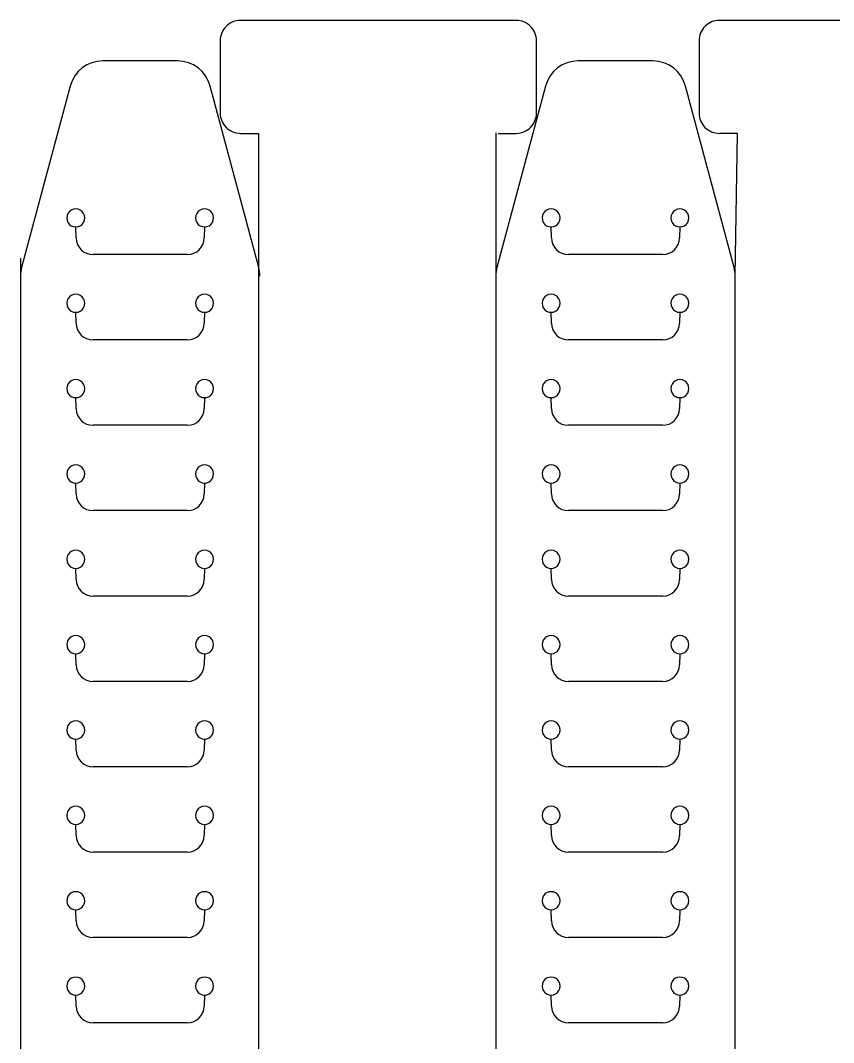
# Model space of a CAD drawing. Extents: x 13 to 590, y 13 to 389.
# Drawn here: x 16.8 to 88.8, y 298.1 to 388.6 of the extents above; entities that cross this region are included whole.
import ezdxf

# ---------------------------------------------------------------- set-up
doc = ezdxf.new("R2010")
doc.units = 0
doc.layers.add('Layer_1', color=7, linetype='CONTINUOUS')

msp = doc.modelspace()

# ---------------------------------------------------------------- linework, layer by layer
at = {"layer": 'Layer_1', "color": 7}
for p, q in [((60.704619, 388.622642), (36.304638, 388.622642)), ((103.095743, 388.622642), (78.695756, 388.622642)), ((34.504625, 386.822655), (34.504625, 380.422648)), ((62.504632, 380.422648), (62.504632, 386.822655)), ((76.895743, 386.822655), (76.895743, 380.422648)), ((30.716956, 385.036558), (24.120919, 385.036558)), ((72.799332, 385.036558), (66.203296, 385.036558)), ((21.223123, 382.813024), (16.921157, 366.757816)), ((37.916691, 366.757819), (33.614725, 382.813027)), ((63.3055, 382.813024), (59.003533, 366.757816)), ((79.999073, 366.757819), (75.697101, 382.813027)), ((36.304638, 378.622635), (37.904626, 378.622635)), ((37.904626, 378.622635), (37.904626, 36.036164)), ((58.901298, 378.68137), (58.901298, 23.394904)), ((59.104631, 378.622635), (60.704619, 378.622635)), ((80.29575, 378.622635), (78.695756, 378.622635)), ((80.101308, 365.98137), (80.29575, 378.622635)), ((16.818922, 367.56887), (16.818922, 23.394904)), ((80.101308, 23.394904), (80.101308, 365.98137))]:
    msp.add_line(p, q, dxfattribs=at)
at = {"layer": 'Layer_1', "color": 1}
for p, q in [((21.718926, 370.33657), (21.718926, 370.33657)), ((21.746998, 369.364279), (21.731653, 370.336676)), ((33.106249, 370.336676), (33.090903, 369.364279)), ((33.118922, 370.33657), (33.118922, 370.33657)), ((63.801302, 370.33657), (63.801302, 370.33657)), ((63.829375, 369.364279), (63.814029, 370.336676)), ((75.188625, 370.336676), (75.173279, 369.364279)), ((75.201298, 370.33657), (75.201298, 370.33657)), ((31.591033, 367.888037), (23.246816, 367.888037)), ((73.673409, 367.888037), (65.329192, 367.888037)), ((21.718926, 362.779594), (21.718926, 362.779594)), ((21.746998, 361.807303), (21.731653, 362.7797)), ((33.106249, 362.7797), (33.090903, 361.807306)), ((33.118922, 362.779594), (33.118922, 362.779594)), ((63.801302, 362.779594), (63.801302, 362.779594)), ((63.829375, 361.807303), (63.814029, 362.7797)), ((75.188625, 362.7797), (75.173279, 361.807306)), ((75.201298, 362.779594), (75.201298, 362.779594)), ((31.591033, 360.331061), (23.246816, 360.331061)), ((73.673409, 360.331061), (65.329192, 360.331061)), ((21.718926, 355.222618), (21.718926, 355.222618)), ((21.746998, 354.250327), (21.731653, 355.222697)), ((33.106249, 355.222697), (33.090903, 354.250327)), ((33.118922, 355.222618), (33.118922, 355.222618)), ((63.801302, 355.222618), (63.801302, 355.222618)), ((63.829375, 354.250327), (63.814029, 355.222697)), ((75.188625, 355.222697), (75.173279, 354.250327)), ((75.201298, 355.222618), (75.201298, 355.222618)), ((31.591033, 352.774084), (23.246816, 352.774084)), ((73.673409, 352.774084), (65.329192, 352.774084)), ((21.718926, 347.665615), (21.718926, 347.665615)), ((21.746998, 346.693324), (21.731653, 347.665721)), ((33.106249, 347.665721), (33.090903, 346.693324)), ((33.118922, 347.665615), (33.118922, 347.665615)), ((63.801302, 347.665615), (63.801302, 347.665615)), ((63.829375, 346.693324), (63.814029, 347.665721)), ((75.188625, 347.665721), (75.173279, 346.693324)), ((75.201298, 347.665615), (75.201298, 347.665615)), ((31.591033, 345.217108), (23.246816, 345.217108)), ((73.673409, 345.217108), (65.329192, 345.217108)), ((21.718926, 340.108639), (21.718926, 340.108639)), ((21.746998, 339.136348), (21.731653, 340.108745)), ((33.106249, 340.108745), (33.090903, 339.136348)), ((33.118922, 340.108639), (33.118922, 340.108639)), ((63.801302, 340.108639), (63.801302, 340.108639)), ((63.829375, 339.136348), (63.814029, 340.108745)), ((75.188625, 340.108745), (75.173279, 339.136348)), ((75.201298, 340.108639), (75.201298, 340.108639)), ((31.591033, 337.660105), (23.246816, 337.660105)), ((73.673409, 337.660105), (65.329192, 337.660105)), ((21.718926, 332.551663), (21.718926, 332.551663)), ((21.746998, 331.579372), (21.731653, 332.551768)), ((33.106249, 332.551768), (33.090903, 331.579372)), ((33.118922, 332.551663), (33.118922, 332.551663)), ((63.801302, 332.551663), (63.801302, 332.551663)), ((63.829375, 331.579372), (63.814029, 332.551768)), ((75.188625, 332.551768), (75.173279, 331.579372)), ((75.201298, 332.551663), (75.201298, 332.551663)), ((31.591033, 330.103132), (23.246816, 330.103132)), ((73.673409, 330.103132), (65.329192, 330.103132)), ((21.718926, 324.994689), (21.718926, 324.994689)), ((21.746998, 324.022398), (21.731653, 324.994795)), ((33.106249, 324.994795), (33.090903, 324.022398)), ((33.118922, 324.994689), (33.118922, 324.994689)), ((63.801302, 324.994689), (63.801302, 324.994689)), ((63.829375, 324.022398), (63.814029, 324.994795)), ((75.188625, 324.994795), (75.173279, 324.022398)), ((75.201298, 324.994689), (75.201298, 324.994689)), ((31.591033, 322.546154), (23.246816, 322.546154)), ((73.673409, 322.546154), (65.329192, 322.546154)), ((21.718926, 317.437711), (21.718926, 317.437711)), ((21.746998, 316.465421), (21.731653, 317.437791)), ((33.106249, 317.437791), (33.090903, 316.465421)), ((33.118922, 317.437711), (33.118922, 317.437711)), ((63.801302, 317.437711), (63.801302, 317.437711)), ((63.829375, 316.465421), (63.814029, 317.437791)), ((75.188625, 317.437791), (75.173279, 316.465421)), ((75.201298, 317.437711), (75.201298, 317.437711)), ((31.591033, 314.989178), (23.246816, 314.989178)), ((73.673409, 314.989178), (65.329192, 314.989178)), ((21.718926, 309.880709), (21.718926, 309.880709)), ((21.746998, 308.908418), (21.731653, 309.880815)), ((33.106249, 309.880815), (33.090903, 308.908418)), ((33.118922, 309.880709), (33.118922, 309.880709)), ((63.801302, 309.880709), (63.801302, 309.880709)), ((63.829375, 308.908418), (63.814029, 309.880815)), ((75.188625, 309.880815), (75.173279, 308.908418)), ((75.201298, 309.880709), (75.201298, 309.880709)), ((31.591033, 307.432202), (23.246816, 307.432202)), ((73.673409, 307.432202), (65.329192, 307.432202)), ((21.718926, 302.323732), (21.718926, 302.323732)), ((21.746998, 301.351442), (21.731653, 302.323838)), ((33.106249, 302.323838), (33.090903, 301.351442)), ((33.118922, 302.323732), (33.118922, 302.323732)), ((63.801302, 302.323732), (63.801302, 302.323732)), ((63.829375, 301.351442), (63.814029, 302.323838)), ((75.188625, 302.323838), (75.173279, 301.351442)), ((75.201298, 302.323732), (75.201298, 302.323732)), ((31.591033, 299.875225), (23.246816, 299.875225)), ((73.673409, 299.875225), (65.329192, 299.875225))]:
    msp.add_line(p, q, dxfattribs=at)
at = {"layer": 'Layer_1', "color": 7}
for points in [[(36.304638, 388.622642), (35.82725, 388.622642), (35.369415, 388.433012), (35.031833, 388.095433)], [(61.977397, 388.095433), (61.639842, 388.433012), (61.182007, 388.622642), (60.704619, 388.622642)], [(78.695756, 388.622642), (78.218369, 388.622642), (77.760534, 388.433012), (77.422952, 388.095433)], [(35.031833, 388.095433), (34.694278, 387.757877), (34.504625, 387.300042), (34.504625, 386.822655)], [(62.504632, 386.822655), (62.504632, 387.300042), (62.314979, 387.757877), (61.977397, 388.095433)], [(77.422952, 388.095433), (77.085396, 387.757877), (76.895743, 387.300042), (76.895743, 386.822655)], [(24.120893, 385.036558), (22.763078, 385.036558), (21.574569, 384.124563), (21.223123, 382.813024)], [(33.614725, 382.813024), (33.263306, 384.124563), (32.074771, 385.036558), (30.716956, 385.036558)], [(66.203269, 385.036558), (64.845454, 385.036558), (63.656946, 384.124563), (63.3055, 382.813024)], [(75.697101, 382.813024), (75.345682, 384.124563), (74.157147, 385.036558), (72.799332, 385.036558)], [(34.504625, 380.422648), (34.504625, 379.945258), (34.694252, 379.487397), (35.031833, 379.149841)], [(61.977423, 379.149841), (62.314979, 379.487397), (62.504632, 379.945258), (62.504632, 380.422648)], [(76.895743, 380.422648), (76.895743, 379.945258), (77.08537, 379.487397), (77.422952, 379.149841)], [(35.031833, 379.149841), (35.369389, 378.812262), (35.827224, 378.622635), (36.304638, 378.622635)], [(60.704619, 378.622635), (61.182007, 378.622635), (61.639842, 378.812262), (61.977423, 379.149841)], [(77.422952, 379.149841), (77.760507, 378.812262), (78.218342, 378.622635), (78.695756, 378.622635)], [(16.921157, 366.757819), (16.853318, 366.504586), (16.818922, 366.243548), (16.818922, 365.981373)], [(38.018926, 365.98137), (38.018926, 366.243546), (37.984557, 366.504586), (37.916691, 366.757816)], [(59.003533, 366.757819), (58.935694, 366.504586), (58.901298, 366.243548), (58.901298, 365.981373)], [(80.101308, 365.98137), (80.101308, 366.243546), (80.066938, 366.504586), (79.999073, 366.757816)]]:
    msp.add_open_spline(points, degree=3, dxfattribs=at)
at = {"layer": 'Layer_1', "color": 1}
for points in [[(21.023575, 371.537464), (20.879985, 371.289496), (20.879985, 370.983664), (21.023575, 370.735697)], [(21.718926, 371.936561), (21.432409, 371.936561), (21.167164, 371.785431), (21.023575, 371.537464)], [(22.414304, 371.537464), (22.270715, 371.785431), (22.00547, 371.937646), (21.718926, 371.936561)], [(22.414304, 370.735697), (22.557893, 370.983664), (22.557893, 371.289496), (22.414304, 371.537464)], [(32.423571, 371.537464), (32.279982, 371.289496), (32.279982, 370.983664), (32.423571, 370.735697)], [(33.118922, 371.936561), (32.832405, 371.936561), (32.56716, 371.785431), (32.423571, 371.537464)], [(33.8143, 371.537464), (33.670711, 371.785431), (33.405466, 371.937646), (33.118922, 371.936561)], [(33.8143, 370.735697), (33.95789, 370.983664), (33.95789, 371.289496), (33.8143, 371.537464)], [(63.105951, 371.537464), (62.962361, 371.289496), (62.962361, 370.983664), (63.105951, 370.735697)], [(63.801302, 371.936561), (63.514785, 371.936561), (63.24954, 371.785431), (63.105951, 371.537464)], [(64.49668, 371.537464), (64.353091, 371.785431), (64.087846, 371.937646), (63.801302, 371.936561)], [(64.49668, 370.735697), (64.64027, 370.983664), (64.64027, 371.289496), (64.49668, 371.537464)], [(74.505947, 371.537464), (74.362358, 371.289496), (74.362358, 370.983664), (74.505947, 370.735697)], [(75.201298, 371.936561), (74.914781, 371.936561), (74.649536, 371.785431), (74.505947, 371.537464)], [(75.896676, 371.537464), (75.753087, 371.785431), (75.487842, 371.937646), (75.201298, 371.936561)], [(75.896676, 370.735697), (76.040266, 370.983664), (76.040266, 371.289496), (75.896676, 371.537464)], [(21.023575, 370.735697), (21.167164, 370.487727), (21.432409, 370.335486), (21.718926, 370.33657)], [(21.718926, 370.33657), (22.00547, 370.33657), (22.270715, 370.487727), (22.414304, 370.735697)], [(32.423571, 370.735697), (32.56716, 370.487727), (32.832405, 370.335486), (33.118922, 370.33657)], [(33.118922, 370.33657), (33.405466, 370.33657), (33.670711, 370.487727), (33.8143, 370.735697)], [(63.105951, 370.735697), (63.24954, 370.487727), (63.514785, 370.335486), (63.801302, 370.33657)], [(63.801302, 370.33657), (64.087846, 370.33657), (64.353091, 370.487727), (64.49668, 370.735697)], [(74.505947, 370.735697), (74.649536, 370.487727), (74.914781, 370.335486), (75.201298, 370.33657)], [(75.201298, 370.33657), (75.487842, 370.33657), (75.753087, 370.487727), (75.896676, 370.735697)], [(21.746998, 369.364279), (21.759963, 368.545209), (22.427666, 367.888037), (23.246816, 367.888037)], [(31.591033, 367.888037), (32.41021, 367.888037), (33.077886, 368.545209), (33.09085, 369.364279)], [(63.829375, 369.364279), (63.842339, 368.545209), (64.510042, 367.888037), (65.329192, 367.888037)], [(73.673409, 367.888037), (74.492586, 367.888037), (75.160262, 368.545209), (75.173226, 369.364279)], [(21.023575, 363.980485), (20.879985, 363.732517), (20.879985, 363.426686), (21.023575, 363.178718)], [(21.718926, 364.379582), (21.432409, 364.379582), (21.167164, 364.228452), (21.023575, 363.980485)], [(22.414304, 363.980485), (22.270715, 364.228452), (22.00547, 364.380667), (21.718926, 364.379582)], [(22.414304, 363.178718), (22.557893, 363.426686), (22.557893, 363.732517), (22.414304, 363.980485)], [(32.423571, 363.980485), (32.279982, 363.732517), (32.279982, 363.426686), (32.423571, 363.178718)], [(33.118922, 364.379582), (32.832405, 364.379582), (32.56716, 364.228452), (32.423571, 363.980485)], [(33.8143, 363.980485), (33.670711, 364.228452), (33.405466, 364.380667), (33.118922, 364.379582)], [(33.8143, 363.178718), (33.95789, 363.426686), (33.95789, 363.732517), (33.8143, 363.980485)], [(63.105951, 363.980485), (62.962361, 363.732517), (62.962361, 363.426686), (63.105951, 363.178718)], [(63.801302, 364.379582), (63.514785, 364.379582), (63.24954, 364.228452), (63.105951, 363.980485)], [(64.49668, 363.980485), (64.353091, 364.228452), (64.087846, 364.380667), (63.801302, 364.379582)], [(64.49668, 363.178718), (64.64027, 363.426686), (64.64027, 363.732517), (64.49668, 363.980485)], [(74.505947, 363.980485), (74.362358, 363.732517), (74.362358, 363.426686), (74.505947, 363.178718)], [(75.201298, 364.379582), (74.914781, 364.379582), (74.649536, 364.228452), (74.505947, 363.980485)], [(75.896676, 363.980485), (75.753087, 364.228452), (75.487842, 364.380667), (75.201298, 364.379582)], [(75.896676, 363.178718), (76.040266, 363.426686), (76.040266, 363.732517), (75.896676, 363.980485)], [(21.023575, 363.178718), (21.167164, 362.930751), (21.432409, 362.778509), (21.718926, 362.779594)], [(21.718926, 362.779594), (22.00547, 362.779594), (22.270715, 362.930751), (22.414304, 363.178718)], [(32.423571, 363.178718), (32.56716, 362.930751), (32.832405, 362.778509), (33.118922, 362.779594)], [(33.118922, 362.779594), (33.405466, 362.779594), (33.670711, 362.930751), (33.8143, 363.178718)], [(63.105951, 363.178718), (63.24954, 362.930751), (63.514785, 362.778509), (63.801302, 362.779594)], [(63.801302, 362.779594), (64.087846, 362.779594), (64.353091, 362.930751), (64.49668, 363.178718)], [(74.505947, 363.178718), (74.649536, 362.930751), (74.914781, 362.778509), (75.201298, 362.779594)], [(75.201298, 362.779594), (75.487842, 362.779594), (75.753087, 362.930751), (75.896676, 363.178718)], [(21.746998, 361.807303), (21.759963, 360.988233), (22.427666, 360.331061), (23.246816, 360.331061)], [(31.591033, 360.331061), (32.41021, 360.331061), (33.077886, 360.988233), (33.09085, 361.807303)], [(63.829375, 361.807303), (63.842339, 360.988233), (64.510042, 360.331061), (65.329192, 360.331061)], [(73.673409, 360.331061), (74.492586, 360.331061), (75.160262, 360.988233), (75.173226, 361.807303)], [(21.718926, 356.822606), (21.432356, 356.822606), (21.167032, 356.671556), (21.02339, 356.423562)], [(22.414463, 356.423562), (22.270847, 356.671556), (22.005523, 356.82377), (21.718926, 356.822606)], [(33.118922, 356.822606), (32.832352, 356.822606), (32.567028, 356.671556), (32.423412, 356.423562)], [(33.814459, 356.423562), (33.670843, 356.671556), (33.405519, 356.82377), (33.118922, 356.822606)], [(63.801302, 356.822606), (63.514732, 356.822606), (63.249408, 356.671556), (63.105766, 356.423562)], [(64.496839, 356.423562), (64.353223, 356.671556), (64.087899, 356.82377), (63.801302, 356.822606)], [(75.201298, 356.822606), (74.914728, 356.822606), (74.649404, 356.671556), (74.505788, 356.423562)], [(75.896835, 356.423562), (75.753219, 356.671556), (75.487895, 356.82377), (75.201298, 356.822606)], [(21.02339, 356.423562), (20.879774, 356.175568), (20.879774, 355.869683), (21.02339, 355.621689)], [(22.414463, 355.621689), (22.558105, 355.869683), (22.558105, 356.175568), (22.414463, 356.423562)], [(32.423412, 356.423562), (32.27977, 356.175568), (32.27977, 355.869683), (32.423412, 355.621689)], [(33.814459, 355.621689), (33.958101, 355.869683), (33.958101, 356.175568), (33.814459, 356.423562)], [(63.105766, 356.423562), (62.96215, 356.175568), (62.96215, 355.869683), (63.105766, 355.621689)], [(64.496839, 355.621689), (64.640481, 355.869683), (64.640481, 356.175568), (64.496839, 356.423562)], [(74.505788, 356.423562), (74.362146, 356.175568), (74.362146, 355.869683), (74.505788, 355.621689)], [(75.896835, 355.621689), (76.040477, 355.869683), (76.040477, 356.175568), (75.896835, 356.423562)], [(21.02339, 355.621689), (21.167032, 355.373668), (21.432356, 355.221454), (21.718926, 355.222618)], [(21.718926, 355.222618), (22.005523, 355.222618), (22.270847, 355.373668), (22.414463, 355.621689)], [(32.423412, 355.621689), (32.567028, 355.373668), (32.832352, 355.221454), (33.118922, 355.222618)], [(33.118922, 355.222618), (33.405519, 355.222618), (33.670843, 355.373668), (33.814459, 355.621689)], [(63.105766, 355.621689), (63.249408, 355.373668), (63.514732, 355.221454), (63.801302, 355.222618)], [(63.801302, 355.222618), (64.087899, 355.222618), (64.353223, 355.373668), (64.496839, 355.621689)], [(74.505788, 355.621689), (74.649404, 355.373668), (74.914728, 355.221454), (75.201298, 355.222618)], [(75.201298, 355.222618), (75.487895, 355.222618), (75.753219, 355.373668), (75.896835, 355.621689)], [(21.746998, 354.250327), (21.759963, 353.431256), (22.427666, 352.774084), (23.246816, 352.774084)], [(31.591033, 352.774084), (32.41021, 352.774084), (33.077886, 353.431256), (33.09085, 354.250327)], [(63.829375, 354.250327), (63.842339, 353.431256), (64.510042, 352.774084), (65.329192, 352.774084)], [(73.673409, 352.774084), (74.492586, 352.774084), (75.160262, 353.431256), (75.173226, 354.250327)], [(21.026115, 348.865633), (20.883187, 348.618115), (20.883187, 348.313156), (21.026115, 348.065612)], [(21.718926, 349.26563), (21.433123, 349.26563), (21.169016, 349.113151), (21.026115, 348.865633)], [(22.411764, 348.865633), (22.268863, 349.113151), (22.004756, 349.26563), (21.718926, 349.26563)], [(22.411764, 348.065612), (22.554666, 348.313156), (22.554666, 348.618115), (22.411764, 348.865633)], [(32.426111, 348.865633), (32.283183, 348.618115), (32.283183, 348.313156), (32.426111, 348.065612)], [(33.118922, 349.26563), (32.833119, 349.26563), (32.569012, 349.113151), (32.426111, 348.865633)], [(33.81176, 348.865633), (33.668859, 349.113151), (33.404752, 349.26563), (33.118922, 349.26563)], [(33.81176, 348.065612), (33.954662, 348.313156), (33.954662, 348.618115), (33.81176, 348.865633)], [(63.108491, 348.865633), (62.965563, 348.618115), (62.965563, 348.313156), (63.108491, 348.065612)], [(63.801302, 349.26563), (63.515499, 349.26563), (63.251392, 349.113151), (63.108491, 348.865633)], [(64.49414, 348.865633), (64.351239, 349.113151), (64.087132, 349.26563), (63.801302, 349.26563)], [(64.49414, 348.065612), (64.637042, 348.313156), (64.637042, 348.618115), (64.49414, 348.865633)], [(74.508487, 348.865633), (74.365559, 348.618115), (74.365559, 348.313156), (74.508487, 348.065612)], [(75.201298, 349.26563), (74.915496, 349.26563), (74.651388, 349.113151), (74.508487, 348.865633)], [(75.894136, 348.865633), (75.751235, 349.113151), (75.487128, 349.26563), (75.201298, 349.26563)], [(75.894136, 348.065612), (76.037038, 348.313156), (76.037038, 348.618115), (75.894136, 348.865633)], [(21.026115, 348.065612), (21.169016, 347.818094), (21.433123, 347.665615), (21.718926, 347.665615)], [(21.718926, 347.665615), (22.004756, 347.665615), (22.268863, 347.818094), (22.411764, 348.065612)], [(32.426111, 348.065612), (32.569012, 347.818094), (32.83312, 347.665615), (33.118922, 347.665615)], [(33.118922, 347.665615), (33.404752, 347.665615), (33.668859, 347.818094), (33.81176, 348.065612)], [(63.108491, 348.065612), (63.251392, 347.818094), (63.515499, 347.665615), (63.801302, 347.665615)], [(63.801302, 347.665615), (64.087132, 347.665615), (64.351239, 347.818094), (64.49414, 348.065612)], [(74.508487, 348.065612), (74.651388, 347.818094), (74.915496, 347.665615), (75.201298, 347.665615)], [(75.201298, 347.665615), (75.487128, 347.665615), (75.751235, 347.818094), (75.894136, 348.065612)], [(21.746998, 346.693324), (21.759963, 345.87428), (22.427666, 345.217108), (23.246816, 345.217108)], [(31.591033, 345.217108), (32.41021, 345.217108), (33.077859, 345.87428), (33.09085, 346.693324)], [(63.829375, 346.693324), (63.842339, 345.87428), (64.510042, 345.217108), (65.329192, 345.217108)], [(73.673409, 345.217108), (74.492586, 345.217108), (75.160235, 345.87428), (75.173226, 346.693324)], [(21.026115, 341.308657), (20.883187, 341.061139), (20.883187, 340.75618), (21.026115, 340.508636)], [(21.718926, 341.708654), (21.433123, 341.708654), (21.169016, 341.556174), (21.026115, 341.308657)], [(22.411764, 341.308657), (22.268863, 341.556174), (22.004756, 341.708654), (21.718926, 341.708654)], [(22.411764, 340.508636), (22.554666, 340.75618), (22.554666, 341.061139), (22.411764, 341.308657)], [(32.426111, 341.308657), (32.283183, 341.061139), (32.283183, 340.75618), (32.426111, 340.508636)], [(33.118922, 341.708654), (32.833119, 341.708654), (32.569012, 341.556174), (32.426111, 341.308657)], [(33.81176, 341.308657), (33.668859, 341.556174), (33.404752, 341.708654), (33.118922, 341.708654)], [(33.81176, 340.508636), (33.954662, 340.75618), (33.954662, 341.061139), (33.81176, 341.308657)], [(63.108491, 341.308657), (62.965563, 341.061139), (62.965563, 340.75618), (63.108491, 340.508636)], [(63.801302, 341.708654), (63.515499, 341.708654), (63.251392, 341.556174), (63.108491, 341.308657)], [(64.49414, 341.308657), (64.351239, 341.556174), (64.087132, 341.708654), (63.801302, 341.708654)], [(64.49414, 340.508636), (64.637042, 340.75618), (64.637042, 341.061139), (64.49414, 341.308657)], [(74.508487, 341.308657), (74.365559, 341.061139), (74.365559, 340.75618), (74.508487, 340.508636)], [(75.201298, 341.708654), (74.915496, 341.708654), (74.651388, 341.556174), (74.508487, 341.308657)], [(75.894136, 341.308657), (75.751235, 341.556174), (75.487128, 341.708654), (75.201298, 341.708654)], [(75.894136, 340.508636), (76.037038, 340.75618), (76.037038, 341.061139), (75.894136, 341.308657)], [(21.026115, 340.508636), (21.169016, 340.261118), (21.433123, 340.108639), (21.718926, 340.108639)], [(21.718926, 340.108639), (22.004756, 340.108639), (22.268863, 340.261118), (22.411764, 340.508636)], [(32.426111, 340.508636), (32.569012, 340.261118), (32.83312, 340.108639), (33.118922, 340.108639)], [(33.118922, 340.108639), (33.404752, 340.108639), (33.668859, 340.261118), (33.81176, 340.508636)], [(63.108491, 340.508636), (63.251392, 340.261118), (63.515499, 340.108639), (63.801302, 340.108639)], [(63.801302, 340.108639), (64.087132, 340.108639), (64.351239, 340.261118), (64.49414, 340.508636)], [(74.508487, 340.508636), (74.651388, 340.261118), (74.915496, 340.108639), (75.201298, 340.108639)], [(75.201298, 340.108639), (75.487128, 340.108639), (75.751235, 340.261118), (75.894136, 340.508636)], [(21.746998, 339.136348), (21.759963, 338.317277), (22.427666, 337.660105), (23.246816, 337.660105)], [(31.591033, 337.660105), (32.41021, 337.660105), (33.077886, 338.317277), (33.09085, 339.136348)], [(63.829375, 339.136348), (63.842339, 338.317277), (64.510042, 337.660105), (65.329192, 337.660105)], [(73.673409, 337.660105), (74.492586, 337.660105), (75.160262, 338.317277), (75.173226, 339.136348)], [(21.718926, 334.151651), (21.432409, 334.151651), (21.167164, 334.000521), (21.023575, 333.752553)], [(22.414304, 333.752553), (22.270715, 334.000521), (22.00547, 334.152736), (21.718926, 334.151651)], [(33.118922, 334.151651), (32.832405, 334.151651), (32.56716, 334.000521), (32.423571, 333.752553)], [(33.8143, 333.752553), (33.670711, 334.000521), (33.405466, 334.152736), (33.118922, 334.151651)], [(63.801302, 334.151651), (63.514785, 334.151651), (63.24954, 334.000521), (63.105951, 333.752553)], [(64.49668, 333.752553), (64.353091, 334.000521), (64.087846, 334.152736), (63.801302, 334.151651)], [(75.201298, 334.151651), (74.914781, 334.151651), (74.649536, 334.000521), (74.505947, 333.752553)], [(75.896676, 333.752553), (75.753087, 334.000521), (75.487842, 334.152736), (75.201298, 334.151651)], [(21.023575, 333.752553), (20.879985, 333.504586), (20.879985, 333.198754), (21.023575, 332.950787)], [(22.414304, 332.950787), (22.557893, 333.198754), (22.557893, 333.504586), (22.414304, 333.752553)], [(32.423571, 333.752553), (32.279982, 333.504586), (32.279982, 333.198754), (32.423571, 332.950787)], [(33.8143, 332.950787), (33.95789, 333.198754), (33.95789, 333.504586), (33.8143, 333.752553)], [(63.105951, 333.752553), (62.962361, 333.504586), (62.962361, 333.198754), (63.105951, 332.950787)], [(64.49668, 332.950787), (64.64027, 333.198754), (64.64027, 333.504586), (64.49668, 333.752553)], [(74.505947, 333.752553), (74.362358, 333.504586), (74.362358, 333.198754), (74.505947, 332.950787)], [(75.896676, 332.950787), (76.040266, 333.198754), (76.040266, 333.504586), (75.896676, 333.752553)], [(21.023575, 332.950787), (21.167164, 332.702819), (21.432409, 332.550578), (21.718926, 332.551663)], [(21.718926, 332.551663), (22.00547, 332.551663), (22.270715, 332.702819), (22.414304, 332.950787)], [(32.423571, 332.950787), (32.56716, 332.702819), (32.832405, 332.550578), (33.118922, 332.551663)], [(33.118922, 332.551663), (33.405466, 332.551663), (33.670711, 332.702819), (33.8143, 332.950787)], [(63.105951, 332.950787), (63.24954, 332.702819), (63.514785, 332.550578), (63.801302, 332.551663)], [(63.801302, 332.551663), (64.087846, 332.551663), (64.353091, 332.702819), (64.49668, 332.950787)], [(74.505947, 332.950787), (74.649536, 332.702819), (74.914781, 332.550578), (75.201298, 332.551663)], [(75.201298, 332.551663), (75.487842, 332.551663), (75.753087, 332.702819), (75.896676, 332.950787)], [(21.746998, 331.579372), (21.759963, 330.760304), (22.427666, 330.103132), (23.246816, 330.103132)], [(31.591033, 330.103132), (32.41021, 330.103132), (33.077886, 330.760304), (33.09085, 331.579372)], [(63.829375, 331.579372), (63.842339, 330.760304), (64.510042, 330.103132), (65.329192, 330.103132)], [(73.673409, 330.103132), (74.492586, 330.103132), (75.160262, 330.760304), (75.173226, 331.579372)], [(21.023575, 326.19558), (20.879985, 325.94761), (20.879985, 325.641778), (21.023575, 325.393813)], [(21.718926, 326.594677), (21.432409, 326.594677), (21.167164, 326.443547), (21.023575, 326.19558)], [(22.414304, 326.19558), (22.270715, 326.443547), (22.00547, 326.595762), (21.718926, 326.594675)], [(22.414304, 325.393813), (22.557893, 325.64178), (22.557893, 325.947612), (22.414304, 326.19558)], [(32.423571, 326.19558), (32.279982, 325.94761), (32.279982, 325.641778), (32.423571, 325.393813)], [(33.118922, 326.594677), (32.832405, 326.594677), (32.56716, 326.443547), (32.423571, 326.19558)], [(33.8143, 326.19558), (33.670711, 326.443547), (33.405466, 326.595762), (33.118922, 326.594675)], [(33.8143, 325.393813), (33.95789, 325.64178), (33.95789, 325.947612), (33.8143, 326.19558)], [(63.105951, 326.19558), (62.962361, 325.94761), (62.962361, 325.641778), (63.105951, 325.393813)], [(63.801302, 326.594677), (63.514785, 326.594677), (63.24954, 326.443547), (63.105951, 326.19558)], [(64.49668, 326.19558), (64.353091, 326.443547), (64.087846, 326.595762), (63.801302, 326.594675)], [(64.49668, 325.393813), (64.64027, 325.64178), (64.64027, 325.947612), (64.49668, 326.19558)], [(74.505947, 326.19558), (74.362358, 325.94761), (74.362358, 325.641778), (74.505947, 325.393813)], [(75.201298, 326.594677), (74.914781, 326.594677), (74.649536, 326.443547), (74.505947, 326.19558)], [(75.896676, 326.19558), (75.753087, 326.443547), (75.487842, 326.595762), (75.201298, 326.594675)], [(75.896676, 325.393813), (76.040266, 325.64178), (76.040266, 325.947612), (75.896676, 326.19558)], [(21.023575, 325.393813), (21.167164, 325.145845), (21.432409, 324.993602), (21.718926, 324.994689)], [(21.718926, 324.994689), (22.00547, 324.994689), (22.270715, 325.145845), (22.414304, 325.393813)], [(32.423571, 325.393813), (32.56716, 325.145845), (32.832405, 324.993602), (33.118922, 324.994689)], [(33.118922, 324.994689), (33.405466, 324.994689), (33.670711, 325.145845), (33.8143, 325.393813)], [(63.105951, 325.393813), (63.24954, 325.145845), (63.514785, 324.993602), (63.801302, 324.994689)], [(63.801302, 324.994689), (64.087846, 324.994689), (64.353091, 325.145845), (64.49668, 325.393813)], [(74.505947, 325.393813), (74.649536, 325.145845), (74.914781, 324.993602), (75.201298, 324.994689)], [(75.201298, 324.994689), (75.487842, 324.994689), (75.753087, 325.145845), (75.896676, 325.393813)], [(21.746998, 324.022398), (21.759963, 323.203326), (22.427666, 322.546154), (23.246816, 322.546154)], [(31.591033, 322.546154), (32.41021, 322.546154), (33.077886, 323.203326), (33.09085, 324.022398)], [(63.829375, 324.022398), (63.842339, 323.203326), (64.510042, 322.546154), (65.329192, 322.546154)], [(73.673409, 322.546154), (74.492586, 322.546154), (75.160262, 323.203326), (75.173226, 324.022398)], [(21.02339, 318.638655), (20.879774, 318.390661), (20.879774, 318.084776), (21.02339, 317.836782)], [(21.718926, 319.0377), (21.432356, 319.0377), (21.167032, 318.886649), (21.02339, 318.638655)], [(22.414463, 318.638655), (22.270847, 318.886649), (22.005523, 319.038864), (21.718926, 319.0377)], [(22.414463, 317.836782), (22.558105, 318.084776), (22.558105, 318.390661), (22.414463, 318.638655)], [(32.423412, 318.638655), (32.27977, 318.390661), (32.27977, 318.084776), (32.423412, 317.836782)], [(33.118922, 319.0377), (32.832352, 319.0377), (32.567028, 318.886649), (32.423412, 318.638655)], [(33.814459, 318.638655), (33.670843, 318.886649), (33.405519, 319.038864), (33.118922, 319.0377)], [(33.814459, 317.836782), (33.958101, 318.084776), (33.958101, 318.390661), (33.814459, 318.638655)], [(63.105766, 318.638655), (62.96215, 318.390661), (62.96215, 318.084776), (63.105766, 317.836782)], [(63.801302, 319.0377), (63.514732, 319.0377), (63.249408, 318.886649), (63.105766, 318.638655)], [(64.496839, 318.638655), (64.353223, 318.886649), (64.087899, 319.038864), (63.801302, 319.0377)], [(64.496839, 317.836782), (64.640481, 318.084776), (64.640481, 318.390661), (64.496839, 318.638655)], [(74.505788, 318.638655), (74.362146, 318.390661), (74.362146, 318.084776), (74.505788, 317.836782)], [(75.201298, 319.0377), (74.914728, 319.0377), (74.649404, 318.886649), (74.505788, 318.638655)], [(75.896835, 318.638655), (75.753219, 318.886649), (75.487895, 319.038864), (75.201298, 319.0377)], [(75.896835, 317.836782), (76.040477, 318.084776), (76.040477, 318.390661), (75.896835, 318.638655)], [(21.02339, 317.836782), (21.167032, 317.588762), (21.432356, 317.436547), (21.718926, 317.437711)], [(21.718926, 317.437711), (22.005523, 317.437711), (22.270847, 317.588762), (22.414463, 317.836782)], [(32.423412, 317.836782), (32.567028, 317.588762), (32.832352, 317.436547), (33.118922, 317.437711)], [(33.118922, 317.437711), (33.405519, 317.437711), (33.670843, 317.588762), (33.814459, 317.836782)], [(63.105766, 317.836782), (63.249408, 317.588762), (63.514732, 317.436547), (63.801302, 317.437711)], [(63.801302, 317.437711), (64.087899, 317.437711), (64.353223, 317.588762), (64.496839, 317.836782)], [(74.505788, 317.836782), (74.649404, 317.588762), (74.914728, 317.436547), (75.201298, 317.437711)], [(75.201298, 317.437711), (75.487895, 317.437711), (75.753219, 317.588762), (75.896835, 317.836782)], [(21.746998, 316.465421), (21.759963, 315.64635), (22.427666, 314.989178), (23.246816, 314.989178)], [(31.591033, 314.989178), (32.41021, 314.989178), (33.077886, 315.64635), (33.09085, 316.465421)], [(63.829375, 316.465421), (63.842339, 315.64635), (64.510042, 314.989178), (65.329192, 314.989178)], [(73.673409, 314.989178), (74.492586, 314.989178), (75.160262, 315.64635), (75.173226, 316.465421)], [(21.718926, 311.480724), (21.433123, 311.480724), (21.169016, 311.328244), (21.026115, 311.080726)], [(22.411764, 311.080726), (22.268863, 311.328244), (22.004756, 311.480724), (21.718926, 311.480724)], [(33.118922, 311.480724), (32.833119, 311.480724), (32.569012, 311.328244), (32.426111, 311.080726)], [(33.81176, 311.080726), (33.668859, 311.328244), (33.404752, 311.480724), (33.118922, 311.480724)], [(63.801302, 311.480724), (63.515499, 311.480724), (63.251392, 311.328244), (63.108491, 311.080726)], [(64.49414, 311.080726), (64.351239, 311.328244), (64.087132, 311.480724), (63.801302, 311.480724)], [(75.201298, 311.480724), (74.915496, 311.480724), (74.651388, 311.328244), (74.508487, 311.080726)], [(75.894136, 311.080726), (75.751235, 311.328244), (75.487128, 311.480724), (75.201298, 311.480724)], [(21.026115, 311.080726), (20.883187, 310.833209), (20.883187, 310.52825), (21.026115, 310.280706)], [(22.411764, 310.280706), (22.554666, 310.52825), (22.554666, 310.833209), (22.411764, 311.080726)], [(32.426111, 311.080726), (32.283183, 310.833209), (32.283183, 310.52825), (32.426111, 310.280706)], [(33.81176, 310.280706), (33.954662, 310.52825), (33.954662, 310.833209), (33.81176, 311.080726)], [(63.108491, 311.080726), (62.965563, 310.833209), (62.965563, 310.52825), (63.108491, 310.280706)], [(64.49414, 310.280706), (64.637042, 310.52825), (64.637042, 310.833209), (64.49414, 311.080726)], [(74.508487, 311.080726), (74.365559, 310.833209), (74.365559, 310.52825), (74.508487, 310.280706)], [(75.894136, 310.280706), (76.037038, 310.52825), (76.037038, 310.833209), (75.894136, 311.080726)], [(21.026115, 310.280706), (21.169016, 310.033188), (21.433123, 309.880709), (21.718926, 309.880709)], [(21.718926, 309.880709), (22.004756, 309.880709), (22.268863, 310.033188), (22.411764, 310.280706)], [(32.426111, 310.280706), (32.569012, 310.033188), (32.83312, 309.880709), (33.118922, 309.880709)], [(33.118922, 309.880709), (33.404752, 309.880709), (33.668859, 310.033188), (33.81176, 310.280706)], [(63.108491, 310.280706), (63.251392, 310.033188), (63.515499, 309.880709), (63.801302, 309.880709)], [(63.801302, 309.880709), (64.087132, 309.880709), (64.351239, 310.033188), (64.49414, 310.280706)], [(74.508487, 310.280706), (74.651388, 310.033188), (74.915496, 309.880709), (75.201298, 309.880709)], [(75.201298, 309.880709), (75.487128, 309.880709), (75.751235, 310.033188), (75.894136, 310.280706)], [(21.746998, 308.908418), (21.759963, 308.089374), (22.427666, 307.432202), (23.246816, 307.432202)], [(31.591033, 307.432202), (32.41021, 307.432202), (33.077859, 308.089374), (33.09085, 308.908418)], [(63.829375, 308.908418), (63.842339, 308.089374), (64.510042, 307.432202), (65.329192, 307.432202)], [(73.673409, 307.432202), (74.492586, 307.432202), (75.160235, 308.089374), (75.173226, 308.908418)], [(21.026115, 303.52375), (20.883187, 303.276232), (20.883187, 302.971274), (21.026115, 302.72373)], [(21.718926, 303.923747), (21.433123, 303.923747), (21.169016, 303.771268), (21.026115, 303.52375)], [(22.411764, 303.52375), (22.268863, 303.771268), (22.004756, 303.923747), (21.718926, 303.923747)], [(22.411764, 302.72373), (22.554666, 302.971274), (22.554666, 303.276232), (22.411764, 303.52375)], [(32.426111, 303.52375), (32.283183, 303.276232), (32.283183, 302.971274), (32.426111, 302.72373)], [(33.118922, 303.923747), (32.833119, 303.923747), (32.569012, 303.771268), (32.426111, 303.52375)], [(33.81176, 303.52375), (33.668859, 303.771268), (33.404752, 303.923747), (33.118922, 303.923747)], [(33.81176, 302.72373), (33.954662, 302.971274), (33.954662, 303.276232), (33.81176, 303.52375)], [(63.108491, 303.52375), (62.965563, 303.276232), (62.965563, 302.971274), (63.108491, 302.72373)], [(63.801302, 303.923747), (63.515499, 303.923747), (63.251392, 303.771268), (63.108491, 303.52375)], [(64.49414, 303.52375), (64.351239, 303.771268), (64.087132, 303.923747), (63.801302, 303.923747)], [(64.49414, 302.72373), (64.637042, 302.971274), (64.637042, 303.276232), (64.49414, 303.52375)], [(74.508487, 303.52375), (74.365559, 303.276232), (74.365559, 302.971274), (74.508487, 302.72373)], [(75.201298, 303.923747), (74.915496, 303.923747), (74.651388, 303.771268), (74.508487, 303.52375)], [(75.894136, 303.52375), (75.751235, 303.771268), (75.487128, 303.923747), (75.201298, 303.923747)], [(75.894136, 302.72373), (76.037038, 302.971274), (76.037038, 303.276232), (75.894136, 303.52375)], [(21.026115, 302.72373), (21.169016, 302.476212), (21.433123, 302.323732), (21.718926, 302.323732)], [(21.718926, 302.323732), (22.004756, 302.323732), (22.268863, 302.476212), (22.411764, 302.72373)], [(32.426111, 302.72373), (32.569012, 302.476212), (32.83312, 302.323732), (33.118922, 302.323732)], [(33.118922, 302.323732), (33.404752, 302.323732), (33.668859, 302.476212), (33.81176, 302.72373)], [(63.108491, 302.72373), (63.251392, 302.476212), (63.515499, 302.323732), (63.801302, 302.323732)], [(63.801302, 302.323732), (64.087132, 302.323732), (64.351239, 302.476212), (64.49414, 302.72373)], [(74.508487, 302.72373), (74.651388, 302.476212), (74.915496, 302.323732), (75.201298, 302.323732)], [(75.201298, 302.323732), (75.487128, 302.323732), (75.751235, 302.476212), (75.894136, 302.72373)], [(21.746998, 301.351442), (21.759963, 300.532397), (22.427666, 299.875225), (23.246816, 299.875225)], [(31.591033, 299.875225), (32.41021, 299.875225), (33.077859, 300.532397), (33.09085, 301.351442)], [(63.829375, 301.351442), (63.842339, 300.532397), (64.510042, 299.875225), (65.329192, 299.875225)], [(73.673409, 299.875225), (74.492586, 299.875225), (75.160235, 300.532397), (75.173226, 301.351442)]]:
    msp.add_open_spline(points, degree=3, dxfattribs=at)

doc.saveas('drawing.dxf')
